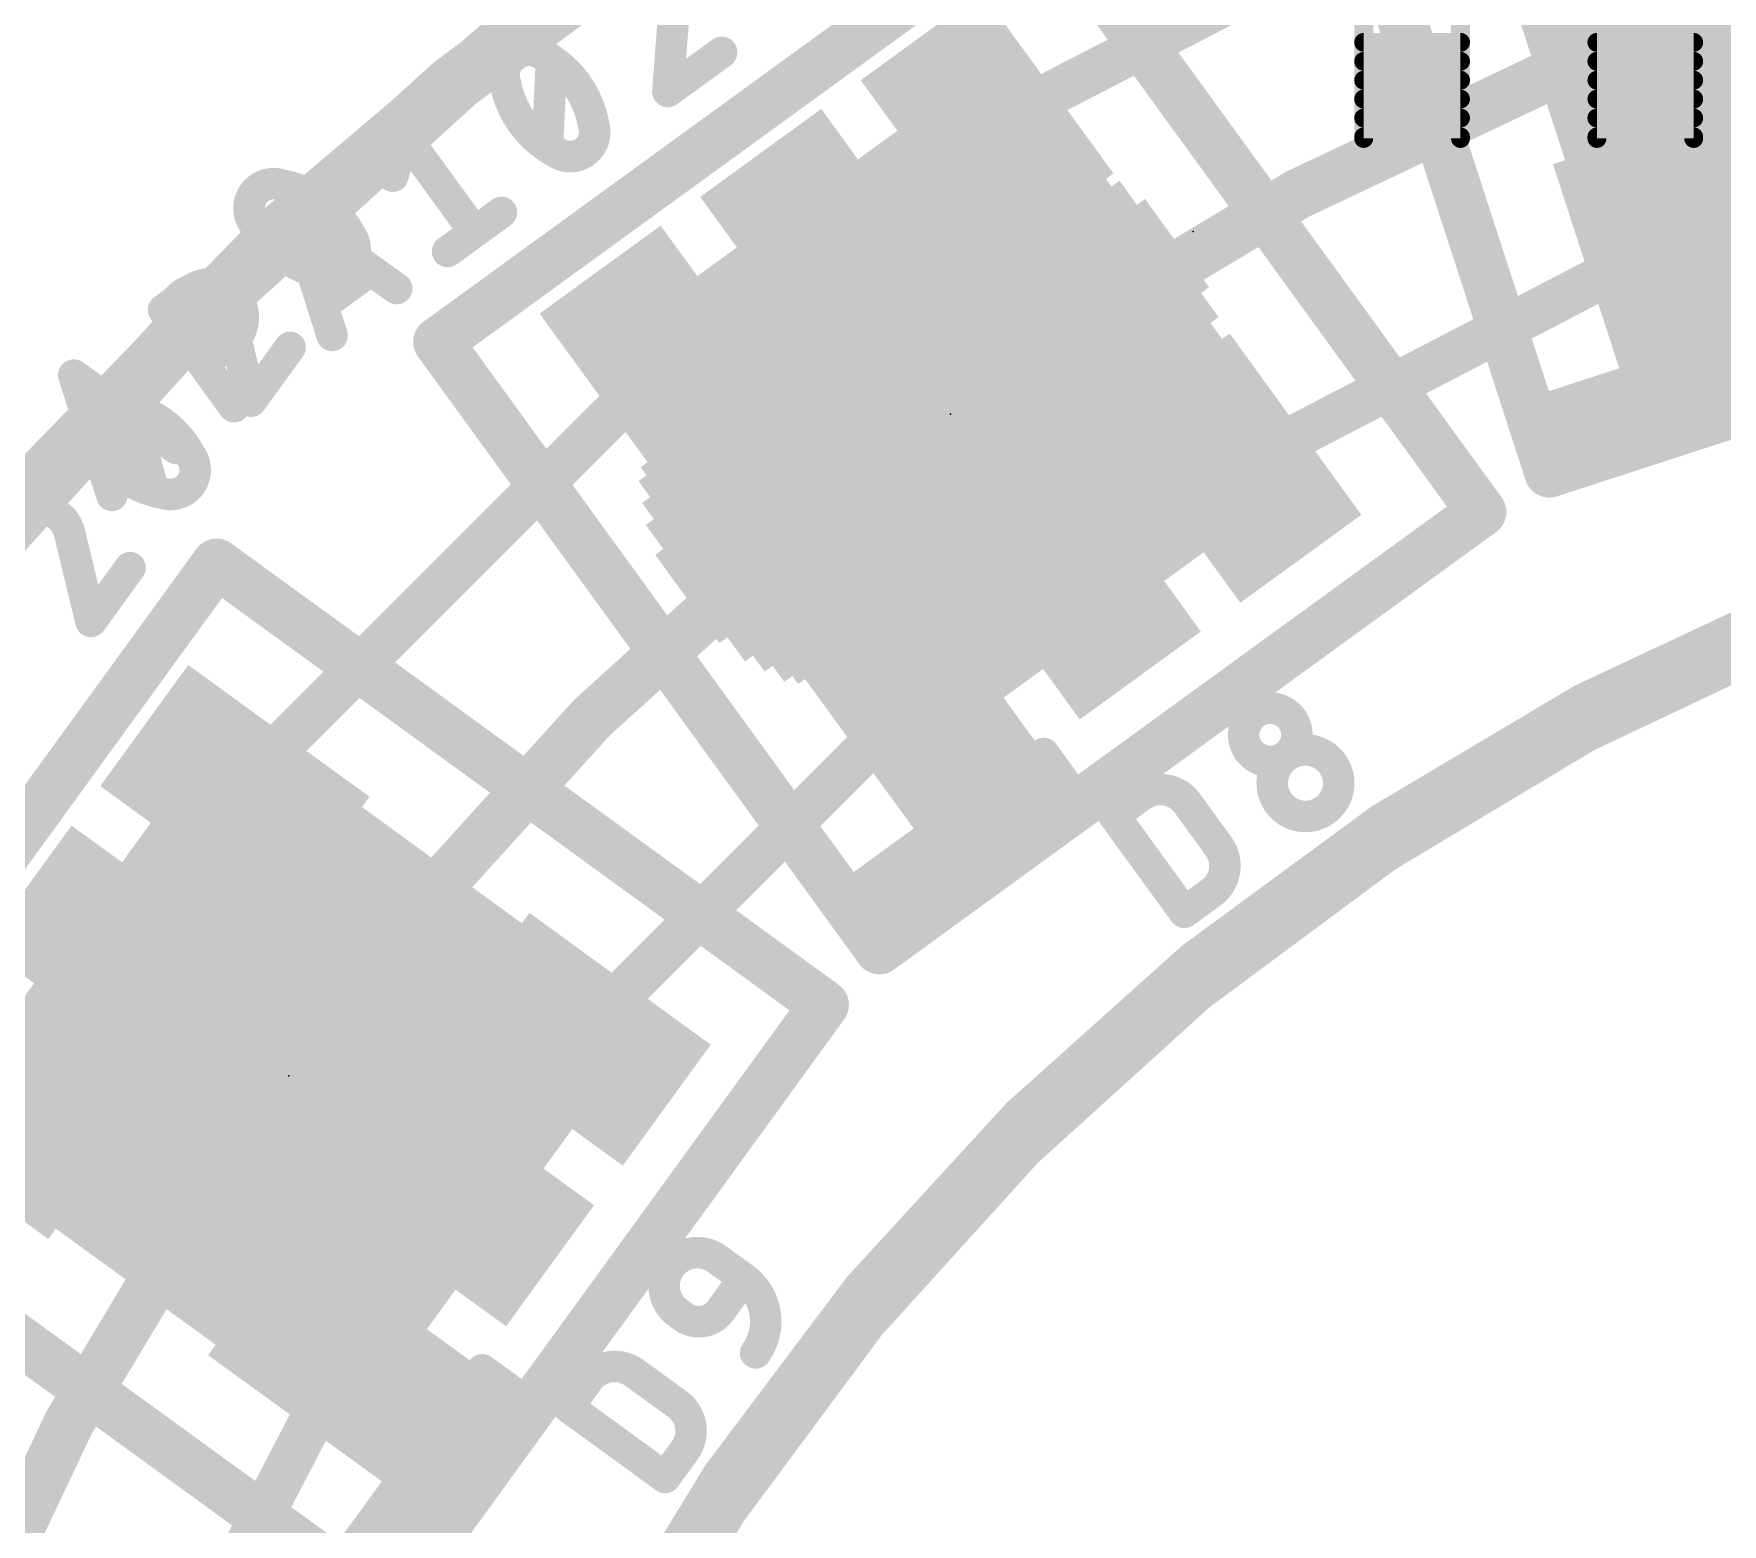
# Model space of a CAD drawing. Extents: x -30 to 92, y -59 to 43.
# Drawn here: x 3.82 to 10.63, y 26.87 to 32.88 of the extents above; entities that cross this region are included whole.
import ezdxf

# ---------------------------------------------------------------- set-up
doc = ezdxf.new("R2010")
doc.units = 0
for name, color, linetype in [('1', 12, 'CONTINUOUS'), ('16', 132, 'CONTINUOUS'), ('20', 53, 'CONTINUOUS'), ('21', 41, 'CONTINUOUS'), ('22', 40, 'CONTINUOUS'), ('23', 53, 'CONTINUOUS'), ('24', 53, 'CONTINUOUS'), ('25', 253, 'CONTINUOUS'), ('27', 253, 'CONTINUOUS'), ('29', 253, 'CONTINUOUS'), ('31', 253, 'CONTINUOUS'), ('39', 12, 'CONTINUOUS'), ('51', 53, 'CONTINUOUS')]:
    doc.layers.add(name, color=color, linetype=linetype)

# ---------------------------------------------------------------- blocks, each defined once
blk = doc.blocks.new('RECT')
blk.add_solid([(-0.5, -0.5), (0.5, -0.5), (-0.5, 0.5), (0.5, 0.5)])

msp = doc.modelspace()

# ---------------------------------------------------------------- linework, layer by layer
at = {"layer": '1'}
for points, const_width in [([(14.605, 35.941, 0.4142), (0.254, 21.59)], 0.2032), ([(14.605, 33.655, 2.4142), (26.67, 21.59)], 0.2032), ([(7.6455, 32.541, 1), (7.6864, 32.462)], 0.0889), ([(10.3935, 31.9758, 1), (10.3525, 32.0546)], 0.0889), ([(6.403, 31.5296, 1), (6.3401, 31.5925)], 0.0889), ([(8.6447, 31.1656, 1), (8.6858, 31.0867)], 0.0889), ([(7.4022, 30.1543, 1), (7.3394, 30.2171)], 0.0889), ([(4.6025, 29.8549, 1), (4.6654, 29.792)], 0.0889), ([(5.9779, 28.8556, 1), (6.0407, 28.7928)], 0.0889), ([(5.1083, 27.5092, 1), (5.0294, 27.5503)], 0.0889)]:
    msp.add_lwpolyline(points, format="xyb", dxfattribs=dict(at, const_width=const_width))
at = {"layer": '1', "const_width": 0.1778}
for points in [[(9.8477, 33.632), (7.666, 32.5015)], [(8.6652, 31.1262), (10.373, 32.0152)], [(6.3716, 31.561), (4.634, 29.8234)], [(6.0093, 28.8242), (7.3708, 30.1857)], [(4.1798, 25.822), (5.0688, 27.5298)]]:
    msp.add_lwpolyline(points, dxfattribs=at)
at = {"layer": '16', "const_width": 0.2032}
msp.add_lwpolyline([(14.6685, 35.941, 0.4142), (0.2858, 21.5583)], format="xyb", dxfattribs=at)
at = {"layer": '20', "const_width": 0.2032}
for points in [[(10.795, 35.433, 0.762), (10.795, 7.747)], [(23.495, 25.4, 0.6619), (5.715, 25.4)]]:
    msp.add_lwpolyline(points, format="xyb", dxfattribs=at)
at = {"layer": '21'}
for points, const_width in [([(14.605, 7.239, 1), (14.605, 35.941, 1), (14.605, 7.239)], 0.2032), ([(5.493, 31.6644, 1), (5.4121, 31.6056)], 0.1), ([(5.4232, 31.6754, 1), (5.482, 31.5945)], 0.1), ([(9.9022, 31.3607, 1), (9.8071, 31.3298)], 0.1), ([(9.8071, 31.3298, 1), (9.9022, 31.3607)], 0.1), ([(9.8849, 31.355, 1), (9.8245, 31.3354)], 0.0635), ([(9.8449, 31.3754, 1), (9.8645, 31.315)], 0.0635), ([(14.605, 11.9631, 1), (14.605, 31.2169, 1), (14.605, 11.9631)], 0.2032), ([(9.9709, 31.3112, 1), (9.9905, 31.2508)], 0.0635), ([(9.9165, 31.155, 1), (9.9474, 31.0599)], 0.1), ([(9.8844, 31.092, 1), (9.9795, 31.1229)], 0.1), ([(9.9067, 31.1852, 1), (9.9263, 31.1248)], 0.0635), ([(9.8863, 31.1452, 1), (9.9467, 31.1648)], 0.0635), ([(9.6883, 30.909, 1), (9.6295, 30.9899)], 0.1), ([(9.6184, 30.9201, 1), (9.6993, 30.9788)], 0.1), ([(4.5894, 30.7829, 1), (4.5306, 30.702)], 0.1), ([(4.6005, 30.713, 1), (4.5196, 30.7718)], 0.1), ([(7.9196, 29.9948, 1), (7.8682, 29.9575)], 0.0635), ([(7.9125, 29.9505, 1), (7.8752, 30.0018)], 0.0635), ([(7.9783, 29.9139, 1), (7.927, 29.8766)], 0.0635), ([(7.927, 29.8766, 1), (7.9783, 29.9139)], 0.0635), ([(7.9713, 29.8696, 1), (7.934, 29.9209)], 0.0635), ([(8.0301, 29.7887, 1), (7.9928, 29.84)], 0.0635), ([(7.9858, 29.7957, 1), (8.0371, 29.833)], 0.0635), ([(7.1253, 29.4177, 1), (7.0444, 29.359)], 0.1), ([(7.0444, 29.359, 1), (7.1253, 29.4177)], 0.1), ([(7.1105, 29.407, 1), (7.0592, 29.3697)], 0.0635), ([(7.0662, 29.414, 1), (7.1035, 29.3627)], 0.0635), ([(7.2059, 29.3919, 1), (7.2432, 29.3405)], 0.0635), ([(7.2024, 29.2266, 1), (7.2612, 29.1456)], 0.1), ([(7.1838, 29.2522, 1), (7.2211, 29.2009)], 0.0635), ([(7.1914, 29.1567, 1), (7.2723, 29.2155)], 0.1), ([(7.1767, 29.2079, 1), (7.2281, 29.2452)], 0.0635), ([(7.0493, 28.9338, 1), (6.9684, 28.9926)], 0.1), ([(6.9795, 28.9227, 1), (7.0383, 29.0036)], 0.1), ([(5.6497, 27.5178, 1), (5.6124, 27.4664)], 0.0635), ([(5.6568, 27.4734, 1), (5.6054, 27.5108)], 0.0635), ([(5.7306, 27.459, 1), (5.6933, 27.4076)], 0.0635), ([(5.7377, 27.4147, 1), (5.6863, 27.452)], 0.0635), ([(5.6933, 27.4076, 1), (5.7306, 27.459)], 0.0635), ([(5.8186, 27.3559, 1), (5.7672, 27.3932)], 0.0635), ([(5.7742, 27.3489, 1), (5.8115, 27.4002)], 0.0635)]:
    msp.add_lwpolyline(points, format="xyb", dxfattribs=dict(at, const_width=const_width))
for points, const_width in [([(8.9965, 33.9863), (9.8547, 31.3452)], 0.2), ([(7.8796, 33.3984), (5.4526, 31.635)], 0.2), ([(9.6589, 30.9495), (7.8796, 33.3984)], 0.2), ([(9.9319, 31.1075), (12.7851, 32.0345)], 0.2), ([(5.4526, 31.635), (7.0849, 29.3884)], 0.2), ([(9.8547, 31.3452), (10.8057, 31.6542)], 0.127), ([(9.9807, 31.281), (10.8366, 31.5591)], 0.127), ([(10.8675, 31.464), (9.9165, 31.155)], 0.127), ([(9.8547, 31.3452), (9.9319, 31.1075)], 0.2), ([(9.9165, 31.155), (9.8547, 31.3452)], 0.127), ([(7.2318, 29.1861), (9.6589, 30.9495)], 0.2), ([(4.56, 30.7424), (2.7966, 28.3154)], 0.2), ([(7.0089, 28.9632), (4.56, 30.7424)], 0.2), ([(7.0849, 29.3884), (7.8939, 29.9761)], 0.127), ([(7.8939, 29.9761), (7.9527, 29.8952)], 0.127), ([(7.2245, 29.3662), (7.9527, 29.8952)], 0.127), ([(7.9527, 29.8952), (8.0114, 29.8143)], 0.127), ([(8.0114, 29.8143), (7.2024, 29.2266)], 0.127), ([(7.0849, 29.3884), (7.2318, 29.1861)], 0.2), ([(7.2024, 29.2266), (7.0849, 29.3884)], 0.127), ([(5.2455, 26.5361), (7.0089, 28.9632)], 0.2), ([(2.7966, 28.3154), (5.0433, 26.6831)], 0.2), ([(5.0433, 26.6831), (5.6311, 27.4921)], 0.127), ([(5.183, 26.7052), (5.712, 27.4333)], 0.127), ([(5.6311, 27.4921), (5.712, 27.4333)], 0.127), ([(5.712, 27.4333), (5.7929, 27.3745)], 0.127), ([(5.7929, 27.3745), (5.2051, 26.5655)], 0.127)]:
    msp.add_lwpolyline(points, dxfattribs=dict(at, const_width=const_width))
at = {"layer": '22', "const_width": 0.0762}
for points in [[(10.514, 32.455), (10.514, 33.695)], [(9.184, 33.325), (9.184, 32.455)], [(9.574, 32.455), (9.574, 33.335)], [(10.124, 33.295), (10.124, 32.455)], [(9.184, 32.8422), (9.574, 32.8422)], [(10.124, 32.8422), (10.514, 32.8422)], [(9.184, 32.766), (9.574, 32.766)], [(10.124, 32.766), (10.514, 32.766)], [(9.184, 32.6898), (9.574, 32.6898)], [(10.124, 32.6898), (10.514, 32.6898)], [(9.184, 32.6136), (9.574, 32.6136)], [(10.124, 32.6136), (10.514, 32.6136)], [(9.184, 32.5374), (9.574, 32.5374)], [(10.124, 32.5374), (10.514, 32.5374)], [(9.184, 32.4612), (9.574, 32.4612)], [(9.184, 32.455), (9.574, 32.455)], [(10.124, 32.4612), (10.514, 32.4612)], [(10.124, 32.455), (10.514, 32.455)]]:
    msp.add_lwpolyline(points, dxfattribs=at)
at = {"layer": '22', "const_width": 0.0381}
for points in [[(9.184, 32.8612, 1), (9.184, 32.8231)], [(9.574, 32.8231, 1), (9.574, 32.8612)], [(10.124, 32.8612, 1), (10.124, 32.8231)], [(10.514, 32.8231, 1), (10.514, 32.8612)], [(9.184, 32.785, 1), (9.184, 32.7469)], [(9.574, 32.7469, 1), (9.574, 32.785)], [(10.124, 32.785, 1), (10.124, 32.7469)], [(10.514, 32.7469, 1), (10.514, 32.785)], [(9.184, 32.7088, 1), (9.184, 32.6707)], [(9.574, 32.6707, 1), (9.574, 32.7088)], [(10.124, 32.7088, 1), (10.124, 32.6707)], [(10.514, 32.6707, 1), (10.514, 32.7088)], [(9.184, 32.6326, 1), (9.184, 32.5945)], [(9.574, 32.5945, 1), (9.574, 32.6326)], [(10.124, 32.6326, 1), (10.124, 32.5945)], [(10.514, 32.5945, 1), (10.514, 32.6326)], [(9.184, 32.5564, 1), (9.184, 32.5183)], [(9.574, 32.5183, 1), (9.574, 32.5564)], [(10.124, 32.5564, 1), (10.124, 32.5183)], [(10.514, 32.5183, 1), (10.514, 32.5564)], [(9.184, 32.4802, 1), (9.184, 32.4421)], [(9.184, 32.474, 1), (9.184, 32.4359)], [(9.165, 32.455, 1), (9.2031, 32.455)], [(9.5549, 32.455, 1), (9.593, 32.455)], [(9.574, 32.4421, 1), (9.574, 32.4802)], [(9.574, 32.4359, 1), (9.574, 32.474)], [(10.124, 32.4802, 1), (10.124, 32.4421)], [(10.124, 32.474, 1), (10.124, 32.4359)], [(10.105, 32.455, 1), (10.1431, 32.455)], [(10.495, 32.455, 1), (10.5331, 32.455)], [(10.514, 32.4421, 1), (10.514, 32.4802)], [(10.514, 32.4359, 1), (10.514, 32.474)]]:
    msp.add_lwpolyline(points, format="xyb", dxfattribs=at)
at = {"layer": '23'}
for p in [(7.5184, 31.3436), (4.8514, 28.6766)]:
    msp.add_point(p, dxfattribs=at)
at = {"layer": '24'}
msp.add_point((8.4963, 32.0802), dxfattribs=at)
at = {"layer": '25'}
for points, const_width in [([(8.8941, 30.1148, 1), (8.7206, 29.9887)], 0.127), ([(8.7206, 29.9887, 1), (8.8941, 30.1148)], 0.127), ([(8.9198, 30.1334, 1), (8.8684, 30.0961)], 0.0635), ([(8.8684, 30.0961, 1), (8.9198, 30.1334)], 0.0635), ([(8.7463, 30.0074, 1), (8.6949, 29.9701)], 0.0635), ([(8.6949, 29.9701, 1), (8.7463, 30.0074)], 0.0635), ([(9.0576, 29.9353, 1), (8.8407, 29.7777)], 0.127), ([(8.8407, 29.7777, 1), (9.0576, 29.9353)], 0.127), ([(9.0833, 29.954, 1), (9.0319, 29.9167)], 0.0635), ([(9.0319, 29.9167, 1), (9.0833, 29.954)], 0.0635), ([(8.4729, 29.7756, 0.4142), (8.2857, 29.8053)], 0.127), ([(8.267, 29.831, 1), (8.3043, 29.7796)], 0.0635), ([(8.3043, 29.7796, 1), (8.267, 29.831)], 0.0635), ([(8.4986, 29.7943, 1), (8.4472, 29.757)], 0.0635), ([(8.4472, 29.757, 1), (8.4986, 29.7943)], 0.0635), ([(8.8664, 29.7964, 1), (8.815, 29.7591)], 0.0635), ([(8.815, 29.7591, 1), (8.8664, 29.7964)], 0.0635), ([(8.2029, 29.7452, 1), (8.1515, 29.7078)], 0.0635), ([(8.1585, 29.7522, 1), (8.1959, 29.7008)], 0.0635), ([(8.5693, 29.4149, 0.4142), (8.599, 29.6021)], 0.127), ([(8.6247, 29.6208, 1), (8.5733, 29.5834)], 0.0635), ([(8.5733, 29.5834, 1), (8.6247, 29.6208)], 0.0635), ([(8.5507, 29.4405, 1), (8.588, 29.3892)], 0.0635), ([(8.588, 29.3892, 1), (8.5507, 29.4405)], 0.0635), ([(8.4422, 29.3617, 1), (8.4795, 29.3104)], 0.0635), ([(8.4352, 29.3174, 1), (8.4866, 29.3547)], 0.0635), ([(6.5769, 27.939, 0.9999), (6.4194, 27.7221)], 0.127), ([(6.5956, 27.9647, 1), (6.5583, 27.9133)], 0.0635), ([(6.5583, 27.9133, 1), (6.5956, 27.9647)], 0.0635), ([(6.7328, 27.5606, 0.4142), (6.6854, 27.8602)], 0.127), ([(6.7041, 27.8859, 1), (6.6667, 27.8345)], 0.0635), ([(6.7111, 27.8415, 1), (6.6597, 27.8788)], 0.0635), ([(6.6667, 27.8345, 1), (6.7041, 27.8859)], 0.0635), ([(6.438, 27.7478, 1), (6.4007, 27.6964)], 0.0635), ([(6.4007, 27.6964, 1), (6.438, 27.7478)], 0.0635), ([(6.441, 27.7063, 0.4142), (6.5908, 27.73)], 0.127), ([(6.4597, 27.732, 1), (6.4224, 27.6806)], 0.0635), ([(6.5652, 27.7487, 1), (6.6165, 27.7114)], 0.0635), ([(6.6165, 27.7114, 1), (6.5652, 27.7487)], 0.0635), ([(6.4224, 27.6806, 1), (6.4597, 27.732)], 0.0635), ([(6.2437, 27.4803, 0.4142), (6.0565, 27.4507)], 0.127), ([(6.7072, 27.5792, 1), (6.7585, 27.5419)], 0.0635), ([(6.0308, 27.4693, 1), (6.0821, 27.432)], 0.0635), ([(6.0821, 27.432, 1), (6.0308, 27.4693)], 0.0635), ([(6.2624, 27.506, 1), (6.2251, 27.4546)], 0.0635), ([(6.2251, 27.4546, 1), (6.2624, 27.506)], 0.0635), ([(5.9963, 27.3679, 1), (5.959, 27.3165)], 0.0635), ([(5.952, 27.3609, 1), (6.0034, 27.3236)], 0.0635), ([(6.4469, 27.167, 0.4142), (6.4172, 27.3543)], 0.127), ([(6.4359, 27.3799, 1), (6.3986, 27.3286)], 0.0635), ([(6.3986, 27.3286, 1), (6.4359, 27.3799)], 0.0635), ([(6.4726, 27.1483, 1), (6.4212, 27.1857)], 0.0635), ([(6.4212, 27.1857, 1), (6.4726, 27.1483)], 0.0635), ([(6.3424, 27.0772, 1), (6.3938, 27.0399)], 0.0635), ([(6.3494, 27.0329, 1), (6.3868, 27.0842)], 0.0635)]:
    msp.add_lwpolyline(points, format="xyb", dxfattribs=dict(at, const_width=const_width))
at = {"layer": '25', "const_width": 0.127}
for points in [[(8.1772, 29.7265), (8.2857, 29.8053)], [(8.4729, 29.7756), (8.599, 29.6021)], [(8.4609, 29.3361), (8.1772, 29.7265)], [(8.5693, 29.4149), (8.4609, 29.3361)], [(6.5769, 27.939), (6.6854, 27.8602)], [(6.6854, 27.8602), (6.5908, 27.73)], [(6.441, 27.7063), (6.4194, 27.7221)], [(5.9777, 27.3422), (6.0565, 27.4507)], [(6.2437, 27.4803), (6.4172, 27.3543)], [(6.3681, 27.0586), (5.9777, 27.3422)], [(6.4469, 27.167), (6.3681, 27.0586)]]:
    msp.add_lwpolyline(points, dxfattribs=at)
at = {"layer": '27', "const_width": 0.127}
for points in [[(6.4058, 32.9951), (6.3791, 32.6442)], [(5.8939, 32.4243), (5.9098, 32.7672)], [(6.3791, 32.6442), (6.596, 32.8018)], [(5.2707, 32.3029), (5.3162, 32.4685)], [(5.3162, 32.4685), (5.5998, 32.0781)], [(4.9503, 31.9246), (4.8595, 32.2558)], [(5.0258, 31.661), (4.8723, 32.146)], [(4.8723, 32.146), (5.2861, 31.8501)], [(5.4914, 31.9993), (5.7083, 32.1569)], [(5.1827, 31.9241), (4.9874, 31.7823)], [(4.3466, 31.7641), (4.4551, 31.8429)], [(4.6303, 31.3737), (4.3466, 31.7641)], [(4.6159, 31.738), (4.6988, 31.3961)], [(4.6127, 31.626), (4.5042, 31.5472)], [(4.6988, 31.3961), (4.8564, 31.613)], [(4.1381, 31.0161), (3.9846, 31.5011)], [(3.9846, 31.5011), (4.3984, 31.2052)], [(4.3053, 31.0369), (4.2145, 31.3681)], [(4.295, 31.2791), (4.0997, 31.1373)], [(3.9709, 30.8503), (4.0539, 30.5084)], [(4.0539, 30.5084), (4.2115, 30.7253)]]:
    msp.add_lwpolyline(points, dxfattribs=at)
at = {"layer": '27'}
for points, const_width in [([(5.8753, 32.7919, 0.3205), (5.76, 32.791)], 0.127), ([(5.76, 32.791, 0.3205), (5.7235, 32.6816)], 0.127), ([(5.7413, 32.8167, 1), (5.7787, 32.7653)], 0.0635), ([(5.7787, 32.7653, 1), (5.7413, 32.8167)], 0.0635), ([(6.0103, 32.6745, 0.1139), (5.8753, 32.7919)], 0.127), ([(5.8902, 32.8199, 1), (5.8604, 32.7639)], 0.0635), ([(5.8571, 32.7659, 1), (5.8936, 32.8179)], 0.0635), ([(5.9415, 32.7658, 1), (5.8781, 32.7687)], 0.0635), ([(6.6146, 32.7761, 1), (6.5773, 32.8275)], 0.0635), ([(5.7235, 32.6816, 0.1138), (5.7934, 32.517)], 0.127), ([(5.7548, 32.6871, 1), (5.6922, 32.6761)], 0.0635), ([(6.036, 32.6932, 1), (5.9846, 32.6559)], 0.0635), ([(6.0802, 32.5099, 0.1139), (6.0103, 32.6745)], 0.127), ([(5.6931, 32.6723, 1), (5.7538, 32.6909)], 0.0635), ([(5.9846, 32.6559, 1), (6.036, 32.6932)], 0.0635), ([(6.3604, 32.6699, 1), (6.3977, 32.6185)], 0.0635), ([(6.3474, 32.6466, 1), (6.4107, 32.6418)], 0.0635), ([(5.3418, 32.4871, 1), (5.2905, 32.4498)], 0.0635), ([(5.3468, 32.4601, 1), (5.2855, 32.4769)], 0.0635), ([(5.7934, 32.517, 0.1138), (5.9284, 32.3996)], 0.127), ([(5.8191, 32.5356, 1), (5.7677, 32.4983)], 0.0635), ([(5.7677, 32.4983, 1), (5.8191, 32.5356)], 0.0635), ([(6.0437, 32.4005, 0.3204), (6.0802, 32.5099)], 0.127), ([(6.1105, 32.5192, 1), (6.0498, 32.5006)], 0.0635), ([(6.0489, 32.5044, 1), (6.1115, 32.5154)], 0.0635), ([(5.9284, 32.3996, 0.3205), (6.0437, 32.4005)], 0.127), ([(6.0623, 32.3748, 1), (6.025, 32.4262)], 0.0635), ([(5.8622, 32.4257, 1), (5.9256, 32.4228)], 0.0635), ([(5.9466, 32.4256, 1), (5.9101, 32.3736)], 0.0635), ([(5.9134, 32.3716, 1), (5.9433, 32.4276)], 0.0635), ([(6.025, 32.4262, 1), (6.0623, 32.3748)], 0.0635), ([(4.8191, 32.2686, 0.3205), (4.7097, 32.232)], 0.127), ([(4.9837, 32.1987, 0.1139), (4.8191, 32.2686)], 0.127), ([(4.8246, 32.2998, 1), (4.8135, 32.2373)], 0.0635), ([(4.8097, 32.2382, 1), (4.8284, 32.2989)], 0.0635), ([(5.2401, 32.3113, 1), (5.3014, 32.2945)], 0.0635), ([(4.7097, 32.232, 0.3205), (4.7087, 32.1167)], 0.127), ([(4.684, 32.2507, 1), (4.7354, 32.2134)], 0.0635), ([(4.7354, 32.2134, 1), (4.684, 32.2507)], 0.0635), ([(4.8901, 32.2642, 1), (4.8288, 32.2474)], 0.0635), ([(5.101, 32.0637, 0.1139), (4.9837, 32.1987)], 0.127), ([(5.0023, 32.2243, 1), (4.965, 32.173)], 0.0635), ([(4.9026, 32.1556, 1), (4.842, 32.1364)], 0.0635), ([(4.8908, 32.1718, 1), (4.8538, 32.1202)], 0.0635), ([(4.965, 32.173, 1), (5.0023, 32.2243)], 0.0635), ([(5.7269, 32.1312, 1), (5.6896, 32.1825)], 0.0635), ([(4.7087, 32.1167, 0.1139), (4.8261, 31.9818)], 0.127), ([(4.7368, 32.1316, 1), (4.6807, 32.1018)], 0.0635), ([(4.6827, 32.0985, 1), (4.7347, 32.135)], 0.0635), ([(5.1001, 31.9484, 0.3205), (5.101, 32.0637)], 0.127), ([(5.127, 32.0819, 1), (5.075, 32.0454)], 0.0635), ([(5.5741, 32.0594, 1), (5.6255, 32.0967)], 0.0635), ([(5.073, 32.0488, 1), (5.1291, 32.0786)], 0.0635), ([(5.4727, 32.0249, 1), (5.51, 31.9736)], 0.0635), ([(4.8261, 31.9818, 0.1139), (4.9907, 31.9119)], 0.127), ([(4.8448, 32.0074, 1), (4.8074, 31.9561)], 0.0635), ([(4.8074, 31.9561, 1), (4.8447, 32.0074)], 0.0635), ([(4.9907, 31.9119, 0.3205), (5.1001, 31.9484)], 0.127), ([(5.0744, 31.967, 1), (5.1258, 31.9297)], 0.0635), ([(5.1258, 31.9297, 1), (5.0744, 31.967)], 0.0635), ([(5.2013, 31.8984, 1), (5.164, 31.9498)], 0.0635), ([(4.6127, 31.626, 1), (4.4551, 31.8429)], 0.127), ([(4.9197, 31.9162, 1), (4.9809, 31.933)], 0.0635), ([(5, 31.9422, 1), (4.9814, 31.8815)], 0.0635), ([(4.9852, 31.8806, 1), (4.9962, 31.9431)], 0.0635), ([(4.3951, 31.799, 0.3252), (4.3952, 31.6167)], 0.127), ([(4.5636, 31.8257, 0.4142), (4.3951, 31.799)], 0.127), ([(4.4208, 31.7804, 1), (4.3694, 31.8177)], 0.0635), ([(4.4364, 31.8686, 1), (4.4738, 31.8172)], 0.0635), ([(4.4738, 31.8172, 1), (4.4364, 31.8686)], 0.0635), ([(4.6159, 31.738, 0.2053), (4.5636, 31.8257)], 0.127), ([(4.5823, 31.8514, 1), (4.5449, 31.8)], 0.0635), ([(4.5449, 31.8, 1), (4.5823, 31.8514)], 0.0635), ([(5.2676, 31.8243, 1), (5.3046, 31.876)], 0.0635), ([(4.328, 31.7898, 1), (4.3653, 31.7384)], 0.0635), ([(4.3723, 31.7828, 1), (4.321, 31.7454)], 0.0635), ([(4.3694, 31.8177, 1), (4.4208, 31.7804)], 0.0635), ([(4.6467, 31.7455, 1), (4.585, 31.7305)], 0.0635), ([(4.9688, 31.808, 1), (5.0061, 31.7566)], 0.0635), ([(4.5844, 31.7338, 1), (4.6473, 31.7422)], 0.0635), ([(4.3695, 31.598, 1), (4.4208, 31.6354)], 0.0635), ([(4.594, 31.6517, 1), (4.6313, 31.6003)], 0.0635), ([(4.6313, 31.6003, 1), (4.594, 31.6517)], 0.0635), ([(4.8821, 31.5943, 1), (4.8307, 31.6316)], 0.0635), ([(4.9956, 31.6514, 1), (5.0561, 31.6706)], 0.0635), ([(4.4856, 31.5729, 1), (4.5229, 31.5215)], 0.0635), ([(4.0149, 31.5106, 1), (3.9543, 31.4915)], 0.0635), ([(4.0031, 31.5269, 1), (3.9661, 31.4752)], 0.0635), ([(4.1741, 31.3809, 0.3205), (4.0647, 31.3443)], 0.127), ([(4.3387, 31.311, 0.1139), (4.1741, 31.3809)], 0.127), ([(4.1796, 31.4121, 1), (4.1686, 31.3496)], 0.0635), ([(4.1648, 31.3505, 1), (4.1834, 31.4112)], 0.0635), ([(4.6731, 31.4147, 1), (4.7245, 31.3774)], 0.0635), ([(4.0647, 31.3443, 0.3205), (4.0638, 31.229)], 0.127), ([(4.039, 31.363, 1), (4.0904, 31.3257)], 0.0635), ([(4.0904, 31.3257, 1), (4.039, 31.363)], 0.0635), ([(4.2451, 31.3765, 1), (4.1839, 31.3597)], 0.0635), ([(4.6046, 31.355, 1), (4.656, 31.3923)], 0.0635), ([(4.668, 31.3886, 1), (4.7297, 31.4036)], 0.0635), ([(4.3136, 31.2535, 1), (4.2763, 31.3048)], 0.0635), ([(4.4561, 31.176, 0.1139), (4.3387, 31.311)], 0.127), ([(4.3574, 31.3366, 1), (4.3201, 31.2853)], 0.0635), ([(4.3201, 31.2853, 1), (4.3574, 31.3366)], 0.0635), ([(4.0918, 31.2439, 1), (4.0357, 31.2141)], 0.0635), ([(4.0638, 31.229, 0.1139), (4.1811, 31.0941)], 0.127), ([(4.0378, 31.2108, 1), (4.0898, 31.2473)], 0.0635), ([(4.3799, 31.1793, 1), (4.4169, 31.231)], 0.0635), ([(4.4551, 31.0607, 0.3205), (4.4561, 31.176)], 0.127), ([(4.4821, 31.1942, 1), (4.4301, 31.1577)], 0.0635), ([(4.0811, 31.163, 1), (4.1184, 31.1116)], 0.0635), ([(4.428, 31.1611, 1), (4.4841, 31.1909)], 0.0635), ([(4.1811, 31.0941, 0.1139), (4.3458, 31.0242)], 0.127), ([(4.1998, 31.1197, 1), (4.1625, 31.0684)], 0.0635), ([(4.1625, 31.0684, 1), (4.1998, 31.1197)], 0.0635), ([(4.3458, 31.0242, 0.3205), (4.4551, 31.0607)], 0.127), ([(4.4295, 31.0793, 1), (4.4808, 31.042)], 0.0635), ([(4.4808, 31.042, 1), (4.4295, 31.0793)], 0.0635), ([(4.1079, 31.0065, 1), (4.1684, 31.0257)], 0.0635), ([(4.2747, 31.0285, 1), (4.336, 31.0453)], 0.0635), ([(4.3551, 31.0545, 1), (4.3364, 30.9938)], 0.0635), ([(4.3402, 30.9929, 1), (4.3513, 31.0554)], 0.0635), ([(3.9186, 30.938, 0.4142), (3.7501, 30.9113)], 0.127), ([(3.9709, 30.8503, 0.2053), (3.9186, 30.938)], 0.127), ([(3.9373, 30.9637, 1), (3.9, 30.9123)], 0.0635), ([(3.9, 30.9123, 1), (3.9373, 30.9637)], 0.0635), ([(4.0018, 30.8578, 1), (3.9401, 30.8428)], 0.0635), ([(3.9394, 30.8461, 1), (4.0024, 30.8545)], 0.0635), ([(4.2371, 30.7066, 1), (4.1858, 30.7439)], 0.0635), ([(4.0282, 30.527, 1), (4.0796, 30.4897)], 0.0635), ([(4.023, 30.5009, 1), (4.0847, 30.5159)], 0.0635)]:
    msp.add_lwpolyline(points, format="xyb", dxfattribs=dict(at, const_width=const_width))
at = {"layer": '51', "const_width": 0.1}
for points in [[(10.2292, 31.8107), (9.6111, 33.7128)], [(6.1216, 31.5648), (7.7396, 32.7404)], [(7.7396, 32.7404), (8.9152, 31.1224)], [(7.4859, 32.4942), (7.7286, 32.6706)], [(7.7286, 32.6706), (8.0225, 32.2661)], [(7.7798, 32.0897), (7.4859, 32.4942)], [(10.3921, 32.442), (10.1068, 32.3493)], [(12.1313, 32.4288), (10.2292, 31.8107)], [(10.5466, 31.9664), (10.3921, 32.442)], [(10.1068, 32.3493), (10.2613, 31.8737)], [(8.0225, 32.2661), (7.7798, 32.0897)], [(6.8387, 32.024), (7.0814, 32.2003)], [(7.0814, 32.2003), (7.3752, 31.7958)], [(7.1325, 31.6195), (6.8387, 32.024)], [(10.2613, 31.8737), (10.5466, 31.9664)], [(7.3752, 31.7958), (7.1325, 31.6195)], [(6.4341, 31.7301), (6.1914, 31.5538)], [(6.728, 31.3256), (6.4341, 31.7301)], [(7.2972, 29.9468), (6.1216, 31.5648)], [(6.1914, 31.5538), (6.4853, 31.1493)], [(8.5515, 31.5379), (8.3088, 31.3616)], [(8.8454, 31.1334), (8.5515, 31.5379)], [(6.4853, 31.1493), (6.728, 31.3256)], [(8.3088, 31.3616), (8.6027, 30.9571)], [(8.9152, 31.1224), (7.2972, 29.9468)], [(8.6027, 30.9571), (8.8454, 31.1334)], [(7.9043, 31.0677), (7.6616, 30.8914)], [(8.1981, 30.6632), (7.9043, 31.0677)], [(7.6616, 30.8914), (7.9554, 30.4869)], [(7.9554, 30.4869), (8.1981, 30.6632)], [(7.257, 30.5975), (7.0143, 30.4211)], [(7.5509, 30.193), (7.257, 30.5975)], [(7.0143, 30.4211), (7.3082, 30.0166)], [(7.3082, 30.0166), (7.5509, 30.193)], [(3.4546, 28.4554), (4.6302, 30.0734)], [(4.6302, 30.0734), (6.2482, 28.8978)], [(4.4649, 29.7609), (4.6412, 30.0036)], [(4.6412, 30.0036), (5.0457, 29.7097)], [(4.8694, 29.467), (4.4649, 29.7609)], [(5.0457, 29.7097), (4.8694, 29.467)], [(3.9947, 29.1136), (4.171, 29.3563)], [(4.171, 29.3563), (4.5755, 29.0625)], [(5.7739, 29.1807), (5.5975, 28.938)], [(6.1784, 28.8868), (5.7739, 29.1807)], [(4.3992, 28.8198), (3.9947, 29.1136)], [(4.5755, 29.0625), (4.3992, 28.8198)], [(6.2482, 28.8978), (5.0726, 27.2798)], [(5.5975, 28.938), (6.002, 28.6441)], [(6.002, 28.6441), (6.1784, 28.8868)], [(4.1053, 28.4152), (3.7008, 28.7091)], [(3.5244, 28.4664), (3.9289, 28.1725)], [(5.3036, 28.5334), (5.1273, 28.2907)], [(5.7081, 28.2396), (5.3036, 28.5334)], [(5.0726, 27.2798), (3.4546, 28.4554)], [(3.9289, 28.1725), (4.1053, 28.4152)], [(5.1273, 28.2907), (5.5318, 27.9969)], [(5.5318, 27.9969), (5.7081, 28.2396)], [(4.8334, 27.8862), (4.6571, 27.6435)], [(5.2379, 27.5923), (4.8334, 27.8862)], [(4.6571, 27.6435), (5.0616, 27.3496)], [(5.0616, 27.3496), (5.2379, 27.5923)]]:
    msp.add_lwpolyline(points, dxfattribs=at)
at = {"layer": '51', "const_width": 0.05}
for points in [[(7.7599, 32.7551, 1), (7.7194, 32.7257)], [(7.7543, 32.7202, 1), (7.7249, 32.7606)], [(7.7488, 32.6853, 1), (7.7083, 32.6559)], [(7.7433, 32.6503, 1), (7.7139, 32.6908)], [(7.5061, 32.5089, 1), (7.4656, 32.4795)], [(7.4712, 32.5145, 1), (7.5006, 32.474)], [(10.4158, 32.4497, 1), (10.3683, 32.4342)], [(10.3998, 32.4182, 1), (10.3843, 32.4657)], [(10.1305, 32.357, 1), (10.083, 32.3415)], [(10.099, 32.373, 1), (10.1145, 32.3255)], [(8.0022, 32.2514, 1), (8.0427, 32.2807)], [(8.0372, 32.2458, 1), (8.0078, 32.2863)], [(7.1016, 32.215, 1), (7.0611, 32.1856)], [(7.0961, 32.1801, 1), (7.0667, 32.2206)], [(7.7651, 32.1099, 1), (7.7945, 32.0695)], [(7.7595, 32.075, 1), (7.8, 32.1044)], [(6.8589, 32.0387, 1), (6.8184, 32.0093)], [(6.824, 32.0442, 1), (6.8533, 32.0038)], [(10.5228, 31.9587, 1), (10.5704, 31.9742)], [(10.5543, 31.9427, 1), (10.5389, 31.9902)], [(10.2535, 31.8975, 1), (10.269, 31.85)], [(10.2214, 31.8345, 1), (10.2369, 31.7869)], [(10.2375, 31.866, 1), (10.285, 31.8815)], [(7.355, 31.7811, 1), (7.3955, 31.8105)], [(7.3899, 31.7756, 1), (7.3606, 31.8161)], [(10.2054, 31.803, 1), (10.2529, 31.8185)], [(6.4544, 31.7448, 1), (6.4139, 31.7154)], [(6.4488, 31.7099, 1), (6.4194, 31.7503)], [(7.1178, 31.6397, 1), (7.1472, 31.5993)], [(7.1123, 31.6048, 1), (7.1528, 31.6342)], [(6.1418, 31.5795, 1), (6.1014, 31.5501)], [(6.1069, 31.5851, 1), (6.1363, 31.5446)], [(6.2117, 31.5685, 1), (6.1712, 31.5391)], [(6.1767, 31.574, 1), (6.2061, 31.5335)], [(8.5717, 31.5526, 1), (8.5312, 31.5232)], [(8.5662, 31.5177, 1), (8.5368, 31.5582)], [(6.7427, 31.3054, 1), (6.7133, 31.3458)], [(8.329, 31.3763, 1), (8.2885, 31.3469)], [(8.2941, 31.3818, 1), (8.3235, 31.3414)], [(6.7078, 31.3109, 1), (6.7483, 31.3403)], [(6.4706, 31.1695, 1), (6.5, 31.129)], [(6.4651, 31.1346, 1), (6.5056, 31.164)], [(8.8251, 31.1187, 1), (8.8656, 31.1481)], [(8.8601, 31.1132, 1), (8.8307, 31.1537)], [(8.9299, 31.1021, 1), (8.9005, 31.1426)], [(7.9245, 31.0824, 1), (7.884, 31.053)], [(7.9189, 31.0475, 1), (7.8896, 31.0879)], [(8.895, 31.1077, 1), (8.9354, 31.1371)], [(8.588, 30.9773, 1), (8.6174, 30.9369)], [(8.5824, 30.9424, 1), (8.6229, 30.9718)], [(7.6818, 30.9061, 1), (7.6413, 30.8767)], [(7.6469, 30.9116, 1), (7.6762, 30.8711)], [(8.1779, 30.6485, 1), (8.2184, 30.6779)], [(8.2128, 30.643, 1), (8.1835, 30.6834)], [(7.2773, 30.6122, 1), (7.2368, 30.5828)], [(7.2717, 30.5773, 1), (7.2423, 30.6177)], [(7.9407, 30.5071, 1), (7.9701, 30.4666)], [(7.9352, 30.4722, 1), (7.9757, 30.5016)], [(7.0346, 30.4358, 1), (6.9941, 30.4064)], [(6.9996, 30.4414, 1), (7.029, 30.4009)], [(7.5307, 30.1783, 1), (7.5712, 30.2077)], [(7.5656, 30.1727, 1), (7.5362, 30.2132)], [(4.6449, 30.0936, 1), (4.6155, 30.0532)], [(4.6504, 30.0587, 1), (4.6099, 30.0881)], [(4.6559, 30.0238, 1), (4.6265, 29.9833)], [(4.6615, 29.9889, 1), (4.621, 30.0183)], [(7.2935, 30.0369, 1), (7.3229, 29.9964)], [(7.288, 30.0019, 1), (7.3285, 30.0313)], [(7.2825, 29.967, 1), (7.3119, 29.9266)], [(7.2769, 29.9321, 1), (7.3174, 29.9615)], [(4.4796, 29.7811, 1), (4.4502, 29.7406)], [(4.4447, 29.7756, 1), (4.4851, 29.7462)], [(5.066, 29.695, 1), (5.0255, 29.7244)], [(5.031, 29.6894, 1), (5.0604, 29.7299)], [(4.8492, 29.4817, 1), (4.8896, 29.4523)], [(4.8547, 29.4467, 1), (4.8841, 29.4872)], [(4.1857, 29.3766, 1), (4.1563, 29.3361)], [(4.1912, 29.3417, 1), (4.1508, 29.371)], [(5.7885, 29.2009, 1), (5.7592, 29.1604)], [(5.7941, 29.166, 1), (5.7536, 29.1954)], [(3.9744, 29.1283, 1), (4.0149, 29.0989)], [(4.0094, 29.1339, 1), (3.98, 29.0934)], [(4.5957, 29.0478, 1), (4.5553, 29.0771)], [(4.5608, 29.0422, 1), (4.5902, 29.0827)], [(5.6122, 28.9582, 1), (5.5828, 28.9177)], [(5.5773, 28.9527, 1), (5.6177, 28.9233)], [(6.1986, 28.8721, 1), (6.1581, 28.9015)], [(6.1637, 28.8665, 1), (6.1931, 28.907)], [(6.2684, 28.8831, 1), (6.228, 28.9125)], [(6.2335, 28.8776, 1), (6.2629, 28.9181)], [(4.3789, 28.8344, 1), (4.4194, 28.8051)], [(4.3845, 28.7995, 1), (4.4139, 28.84)], [(5.9818, 28.6588, 1), (6.0223, 28.6294)], [(5.9873, 28.6238, 1), (6.0167, 28.6643)], [(5.3183, 28.5537, 1), (5.2889, 28.5132)], [(5.3239, 28.5188, 1), (5.2834, 28.5481)], [(4.1255, 28.4005, 1), (4.0851, 28.4299)], [(4.0906, 28.395, 1), (4.12, 28.4355)], [(5.142, 28.311, 1), (5.1126, 28.2705)], [(5.1071, 28.3054, 1), (5.1475, 28.276)], [(5.7284, 28.2249, 1), (5.6879, 28.2543)], [(5.6934, 28.2193, 1), (5.7228, 28.2598)], [(3.9087, 28.1872, 1), (3.9492, 28.1578)], [(3.9142, 28.1523, 1), (3.9436, 28.1928)], [(5.5171, 27.9766, 1), (5.5465, 28.0171)], [(5.5116, 28.0115, 1), (5.552, 27.9822)], [(4.8481, 27.9065, 1), (4.8187, 27.866)], [(4.8536, 27.8715, 1), (4.8132, 27.9009)], [(4.6368, 27.6582, 1), (4.6773, 27.6288)], [(4.6718, 27.6638, 1), (4.6424, 27.6233)], [(5.2581, 27.5776, 1), (5.2177, 27.607)], [(5.2232, 27.5721, 1), (5.2526, 27.6126)], [(5.0413, 27.3643, 1), (5.0818, 27.3349)], [(5.0469, 27.3294, 1), (5.0763, 27.3699)], [(5.0524, 27.2945, 1), (5.0929, 27.2651)], [(5.0579, 27.2596, 1), (5.0873, 27.3)]]:
    msp.add_lwpolyline(points, format="xyb", dxfattribs=at)

# ---------------------------------------------------------------- block references
at = {"layer": '1', "xscale": 0.7, "yscale": 0.4}
for p, rotation in [((7.666, 32.5015), 306), ((7.0188, 32.0313), 306), ((10.373, 32.0152), 288), ((6.3716, 31.561), 306), ((8.6652, 31.1262), 306), ((8.018, 30.6559), 306), ((7.3708, 30.1857), 306), ((4.634, 29.8234), 324), ((4.1637, 29.1762), 324), ((6.0093, 28.8242), 324), ((3.6935, 28.529), 324), ((5.5391, 28.177), 324), ((5.0688, 27.5298), 324)]:
    msp.add_blockref('RECT', p, dxfattribs=dict(at, rotation=rotation))
at = {"layer": '22', "yscale": 0.04, "rotation": 216}
for p, xscale in [((7.0684, 31.8339), 1.88), ((7.0449, 31.8662), 1.8), ((7.0214, 31.8986), 1.64), ((7.1389, 31.7368), 2.12), ((7.1154, 31.7691), 2.04), ((7.0919, 31.8015), 1.96), ((6.9979, 31.9309), 1.48), ((6.9744, 31.9633), 1.24), ((7.7449, 32.1276), 0.76), ((7.7846, 32.107), 0.72), ((7.8243, 32.0864), 0.76), ((7.8478, 32.054), 0.76), ((7.8875, 32.0334), 0.8), ((7.7566, 31.8394), 1.24), ((7.7963, 31.8188), 1.28), ((7.8949, 31.9893), 0.84), ((7.8359, 31.7982), 1.24), ((7.8756, 31.7776), 1.2), ((7.8991, 31.7452), 1.2), ((7.9388, 31.7246), 1.16), ((7.9785, 31.704), 1.12), ((8.002, 31.6717), 1.12), ((8.0417, 31.6511), 1.08), ((8.0652, 31.6187), 1.08), ((8.1049, 31.5981), 1.04), ((8.1284, 31.5657), 1.04), ((8.1755, 31.501), 0.96), ((8.199, 31.4686), 0.96), ((8.2063, 31.4245), 0.92), ((8.2298, 31.3922), 0.92), ((8.2372, 31.348), 0.88), ((8.2607, 31.3157), 0.88), ((8.2518, 31.2598), 0.88), ((6.5638, 31.2694), 0.72), ((6.5873, 31.2371), 0.72), ((7.7737, 30.863), 2.04), ((6.5946, 31.193), 0.76), ((6.6181, 31.1606), 0.76), ((7.7973, 30.8307), 1.96), ((6.6255, 31.1165), 0.8), ((6.649, 31.0841), 0.8), ((6.6887, 31.0635), 0.84), ((7.8208, 30.7983), 1.88), ((7.8443, 30.7659), 1.8), ((6.696, 31.0194), 0.88), ((6.7357, 30.9988), 0.92), ((6.7592, 30.9664), 0.92), ((6.7989, 30.9458), 0.96), ((6.9018, 30.8723), 1.04), ((7.8678, 30.7336), 1.64), ((6.9253, 30.8399), 1.04), ((6.965, 30.8193), 1.08), ((7.0047, 30.7987), 1.12), ((7.0282, 30.7663), 1.12), ((7.0841, 30.7575), 1.12), ((7.8913, 30.7012), 1.48), ((7.1076, 30.7251), 1.12), ((7.1311, 30.6928), 1.12), ((7.9148, 30.6689), 1.24), ((7.187, 30.6839), 1.12), ((7.2105, 30.6516), 1.12), ((7.2502, 30.631), 1.08), ((7.2737, 30.5986), 1.08), ((7.3295, 30.5897), 1.08)]:
    msp.add_blockref('RECT', p, dxfattribs=dict(at, xscale=xscale))
for p in [(8.1358, 31.5216), (6.8386, 30.9252), (6.8621, 30.8929)]:
    msp.add_blockref('RECT', p, dxfattribs=at)
at = {"layer": '29', "xscale": 0.9032, "yscale": 0.6032}
for p, rotation in [((7.666, 32.5015), 306), ((7.0188, 32.0313), 306), ((10.373, 32.0152), 288), ((6.3716, 31.561), 306), ((8.6652, 31.1262), 306), ((8.018, 30.6559), 306), ((7.3708, 30.1857), 306), ((4.634, 29.8234), 324), ((4.1637, 29.1762), 324), ((6.0093, 28.8242), 324), ((3.6935, 28.529), 324), ((5.5391, 28.177), 324), ((5.0688, 27.5298), 324)]:
    msp.add_blockref('RECT', p, dxfattribs=dict(at, rotation=rotation))
at = {"layer": '31', "xscale": 0.3, "yscale": 0.6}
for p, rotation in [((7.666, 32.5015), 216), ((7.0188, 32.0313), 216), ((10.373, 32.0152), 198), ((6.3716, 31.561), 216), ((8.6652, 31.1262), 216), ((8.018, 30.6559), 216), ((7.3708, 30.1857), 216), ((4.634, 29.8234), 234), ((4.1637, 29.1762), 234), ((6.0093, 28.8242), 234), ((3.6935, 28.529), 234), ((5.5391, 28.177), 234), ((5.0688, 27.5298), 234)]:
    msp.add_blockref('RECT', p, dxfattribs=dict(at, rotation=rotation))
at = {"layer": '39', "xscale": 2.032, "yscale": 2.032}
for p, rotation in [((10.8712, 33.0708), 198), ((7.5184, 31.3436), 216), ((4.8514, 28.6766), 234)]:
    msp.add_blockref('RECT', p, dxfattribs=dict(at, rotation=rotation))
at = {"layer": '51', "xscale": 0.508, "yscale": 0.254}
for p, rotation in [((7.4438, 31.4463), 216), ((4.7487, 28.7512), 234)]:
    msp.add_blockref('RECT', p, dxfattribs=dict(at, rotation=rotation))

doc.saveas('drawing.dxf')
